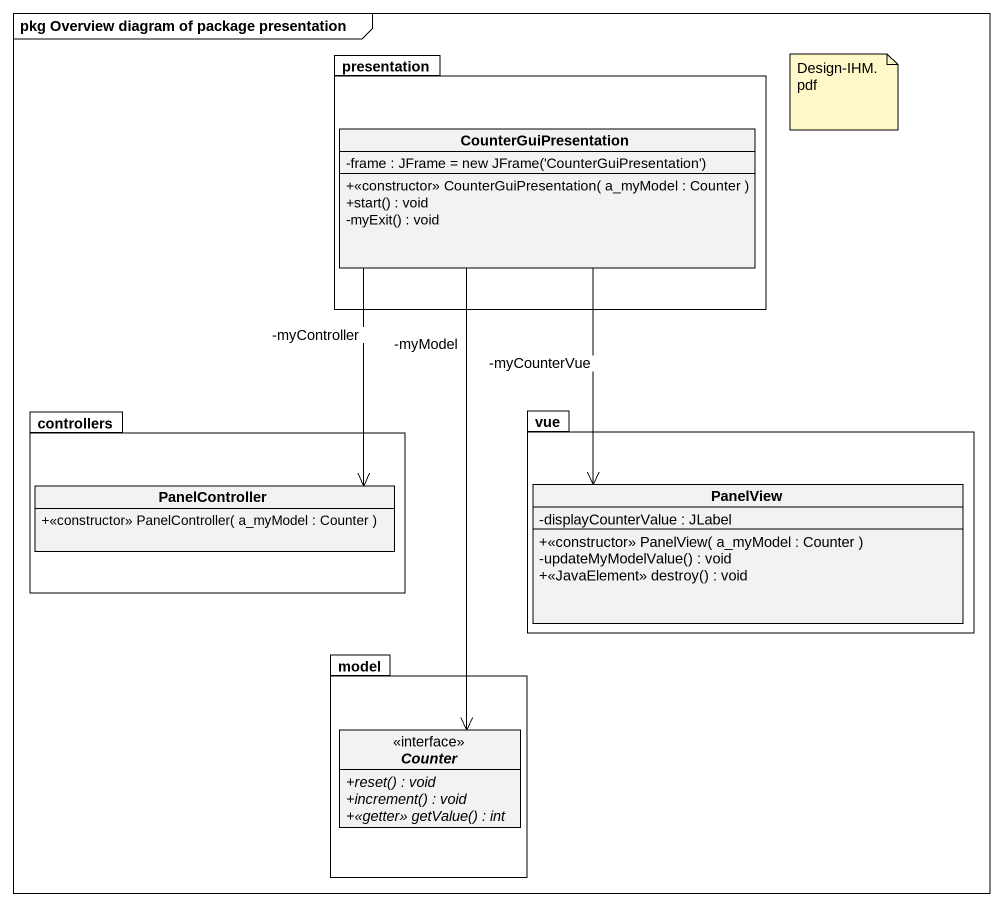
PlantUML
@startuml
mainframe pkg Overview diagram of package presentation
hide circle
hide empty members
skinparam classAttributeIconSize 0
package presentation {
  class CounterGuiPresentation {
    {field} -frame : JFrame = new JFrame('CounterGuiPresentation')
    +<<constructor>> CounterGuiPresentation( a_myModel : Counter )
    +start() : void
    -myExit() : void
  }
}
package controllers {
  class PanelController {
    +<<constructor>> PanelController( a_myModel : Counter )
  }
}
package vue {
  class PanelView {
    -displayCounterValue : JLabel
    +<<constructor>> PanelView( a_myModel : Counter )
    -updateMyModelValue() : void
    +<<JavaElement>> destroy() : void
  }
}
package model {
  interface Counter {
    {abstract} +reset() : void
    {abstract} +increment() : void
    {abstract} +<<getter>> getValue() : int
  }
}
PanelController "-myController" <-up- CounterGuiPresentation
PanelView "-myCounterVue" <-up- CounterGuiPresentation
Counter "-myModel" <-up- CounterGuiPresentation
note as N1
  Design-IHM.pdf
end note
@enduml
